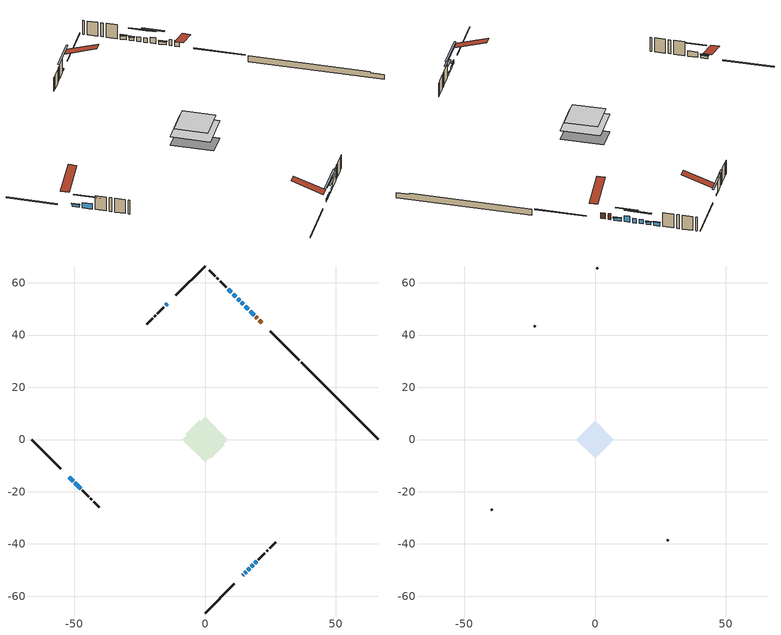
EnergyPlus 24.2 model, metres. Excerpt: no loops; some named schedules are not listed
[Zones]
conditioned space
 floor outside (Floor1 construction): -0.86,0 0,0.86 0.86,0 0,-0.86 z0.61
 floor adiabatic (AdiabaticFloorConstruction): -8.72,0 0,8.72 8.72,0 0,-8.72 z3.05
 floor foundation (Slab1 construction): -7.4,2.16 -2.16,7.4 7.4,-2.16 2.16,-7.4 z-1.52
 wall outside (RimJoist1 construction): 0,-66.43 11.23,-55.19 / -66.43,0 -55.19,-11.23 / 0,66.43 -11.23,55.19 / 36.17,30.26 24.94,41.49 z0.61:0.91
 wall outside (AdiabaticWallConstruction 1): 21.76,44.67 20.7,45.72 / 20.05,46.38 19.51,46.92 z0.61:2.64
 wall outside (AdiabaticWallConstruction): 14.41,-52.01 14.63,-51.8 / 10.11,56.32 8.89,57.54 z0.61:1.83; 18.86,47.57 17.27,49.15 / -52.01,-14.41 -50.43,-16 / 19.05,-47.38 19.79,-46.64 z0.61:1.53; 15.28,-51.14 15.75,-50.68 / 16.41,-50.02 17.07,-49.35 z0.61:1.65; -14.41,52.01 -15.08,51.35 / 17.73,-48.7 18.39,-48.03 z0.61:0.97; 16.62,49.81 15.36,51.07 z0.61:2.64; 14.7,51.72 13.95,52.48 / 13.29,53.13 12.45,53.98 z0.61:2.13; 11.79,54.64 10.77,55.66 z0.61:1.6; -49.77,-16.65 -47.62,-18.81 z0.61:2.46
 wall outside (Wall1 construction): 20.44,-45.98 22.89,-43.53 / -46.96,-19.46 -44.51,-21.92 / -15.73,50.69 -18.19,48.24 / 8.23,58.2 5.78,60.65 z0.61:5.49
 wall outside (Wall2 construction): 23.55,-42.87 24.09,-42.34 / -43.85,-22.57 -43.31,-23.11 / -18.84,47.58 -19.38,47.04 / 5.12,61.31 4.58,61.85 z0.61:5.49
 wall outside (Wall3 construction): 24.75,-41.68 27,-39.42 / -42.66,-23.77 -40.4,-26.03 / -20.04,46.39 -22.29,44.13 / 3.92,62.5 1.67,64.76 z0.61:5.49
 wall foundation (FoundationWall1 construction): 36.83,29.6,-1.52 36.83,29.6,0.61 63.47,2.96,0.61 63.47,2.96,0.22 66.43,0,0.22 66.43,0,-1.52
 window (WindowConstruction 10): 14.41,-52.01 14.63,-51.8 z0.61:1.83
 window (WindowConstruction 7): 18.86,47.57 17.27,49.15 z0.61:1.52
 window (WindowConstruction 8): 15.28,-51.14 15.75,-50.68 z0.61:1.65
 window (WindowConstruction 9): -52.01,-14.41 -50.43,-16 z0.61:1.52
 window (WindowConstruction 11): -14.41,52.01 -15.08,51.35 z0.61:0.97
 window (WindowConstruction 12): 16.41,-50.02 17.07,-49.36 z0.61:1.65
 window (WindowConstruction 13): 17.73,-48.7 18.39,-48.04 z0.61:0.97
 window (WindowConstruction): 16.62,49.81 15.36,51.07 z0.61:2.64
 window (WindowConstruction 1): 14.7,51.72 13.95,52.48 z0.61:2.13
 window (WindowConstruction 2): 13.29,53.14 12.45,53.98 z0.61:2.13
 window (WindowConstruction 3): 11.79,54.64 10.77,55.66 z0.61:1.6
 window (WindowConstruction 4): 10.11,56.32 8.89,57.54 z0.61:1.83
 window (WindowConstruction 5): 19.05,-47.38 19.79,-46.64 z0.61:1.52
 window (WindowConstruction 6): -49.77,-16.65 -47.62,-18.81 z0.61:2.46
 door (Door): 21.76,44.67 20.7,45.72 z0.61:2.64
 door (Door 1): 20.05,46.38 19.51,46.91 z0.61:2.64
 ceiling adiabatic (AdiabaticFloorConstruction): 0,-8.72 8.72,0 0,8.72 -8.72,0 z3.05
attic - vented
 floor to conditioned space (Floor2 construction Reversed): -7.27,0 0,7.27 7.27,0 0,-7.27 z5.49
 wall outside (Wall4 construction): 27.66,-38.77 28.02,-38.41 / -39.74,-26.68 -39.39,-27.04 / -22.95,43.48 -23.31,43.12 / 1.01,65.41 0.66,65.77 z0.61:5.49
 roof outside (Roof1 construction): 13.76,-52.67,5.49 6.68,-45.59,8.82 4.81,-47.46,8.82 11.89,-54.53,5.49; -52.67,-13.76,5.49 -45.59,-6.68,8.82 -47.46,-4.81,8.82 -54.53,-11.89,5.49; -13.76,52.67,5.49 -6.68,45.59,8.82 -4.81,47.46,8.82 -11.89,54.53,5.49; 22.41,44.01,5.49 15.34,36.94,8.82 17.2,35.07,8.82 24.28,42.15,5.49
shading: 17.13,49.3 19,47.43 19.29,47.72 17.42,49.59 z1.73; 15.89,-50.53 15.14,-51.29 15.43,-51.58 16.18,-50.82 z1.85; -50.29,-16.14 -52.16,-14.27 -52.45,-14.56 -50.58,-16.43 z1.73; -18.67,47.76 -10.82,55.61 -11.11,55.9 -18.96,48.05 z6.05; 20.66,-45.76 12.81,-53.61 13.11,-53.9 20.95,-46.05 z6.73; 21.98,-44.44 14.14,-52.29 14.43,-52.58 22.27,-44.73 z6.05; 13.49,52.93 18.48,47.94 18.77,48.23 13.78,53.22 z5.28; 12.08,54.34 16.57,49.86 16.86,50.15 12.37,54.64 z4.77; 10.58,55.85 15.16,51.27 15.45,51.56 10.87,56.14 z4.77; 10.62,55.8 11.93,54.49 12.22,54.79 10.91,56.09 z1.8; 8.74,57.68 10.25,56.18 10.54,56.47 9.04,57.97 z2.03; 21.65,-44.78 17.18,-49.25 17.47,-49.54 21.94,-45.07 z4.16; -45.75,-20.67 -51.64,-14.79 -51.93,-15.08 -46.04,-20.97 z5.1
[Building]
Building 1: Terrain=Suburbs
[Site:Location]
Edmonton Intl AP_AB: Latitude {deg}=53.31; Longitude {deg}=-113.58; Time Zone {hr}=-7; Elevation {m}=723; Keep Site Location Information=Yes
[Site:GroundTemperature:Shallow]
-1.56185, -3.61833, -3.78302, -2.80711, 1.11059, 5.01004, 8.39065, 10.5322, 10.7141, 8.97234, 5.67794, 1.89811
[Site:WaterMainsTemperature]
Calculation Method=Schedule; Temperature Schedule=mains temperature schedule
[Material] Roughness=Rough; Thermal Absorptance=0.9
Name | Thickness {m} | Conductivity {W/m-K} | Density {kg/m3} | Specific Heat {J/kg-K} | Solar Absorptance | Visible Absorptance
asphalt or fiberglass shingles | 0.00635 | 0.162714 | 1121.4 | 1465.45 | 0.4 | 0.4
ceiling loosefill ins | 0.0846667 | 0.0480833 | 16.02 | 1046.75 | 0.7 | 0.7
ceiling stud and cavity | 0.1397 | 0.081039 | 65.682 | 1177.47 | 0.7 | 0.7
concrete 4.0 in. | 0.1016 | 1.803125 | 2242.8 | 837.4 | 0.7 | 0.7
concrete 8.0 in. | 0.2032 | 1.803125 | 2242.8 | 837.4 | 0.7 | 0.7
door material | 0.04445 | 0.053851 | 512.64 | 1214.23 | 0.7 | 0.7
door material 1 | 0.04445 | 0.188738 | 512.64 | 1214.23 | 0.7 | 0.7
exterior vertical ins | 0.00984962 | 0.029427 | 32.04 | 1214.23 | 0.7 | 0.7
floor covering | 0.0127 | 0.0433444 | 54.468 | 1339.84 | 0.6 | 0.6
floor rigid ins | 0.051816 | 0.029427 | 32.04 | 1214.23 | 0.7 | 0.7
floor rigid ins 1; wall rigid ins | 0.512978 | 0.029427 | 32.04 | 1214.23 | 0.7 | 0.7
floor stud and cavity | 0.1397 | 0.368674 | 92.3553 | 1139.71 | 0.7 | 0.7
floor stud and cavity 1 | 0.1397 | 1.75129 | 37.0049 | 1207.88 | 0.7 | 0.7
furniture material conditioned space 1 | 0.1524 | 0.115458 | 640.8 | 1214.23 | 0.6 | 0.6
gypsum board | 0.0127 | 0.160291 | 801 | 837.4 | 0.6 | 0.6
gypsum board 1 | 0.0127 | 0.160291 | 801 | 837.4 | 0.7 | 0.7
osb sheathing 0.5 in. | 0.0127 | 0.115458 | 512.64 | 1214.23 | 0.7 | 0.7
osb sheathing 0.75 in. | 0.01905 | 0.115458 | 512.64 | 1214.23 | 0.7 | 0.7
osb sheathing 2.0 in. | 0.0508 | 0.115458 | 512.64 | 1214.23 | 0.7 | 0.7
rim joist stud and cavity | 0.0508 | 0.0314757 | 125.044 | 1163.47 | 0.6 | 0.6
wall stud and cavity | 0.1397 | 0.100429 | 139.0536 | 1170.24 | 0.7 | 0.7
wall stud and cavity 1 | 0.1397 | 0.113829 | 139.0536 | 1170.24 | 0.7 | 0.7
wall stud and cavity 2 | 0.1397 | 0.101197 | 139.0536 | 1170.24 | 0.7 | 0.7
wall stud and cavity 3 | 0.0889 | 6.1454 | 50.32683 | 1063.81 | 0.6 | 0.6
wall stud and cavity 4 | 0.0889 | 0.380278 | 52.3479 | 1209.89 | 0.7 | 0.7
wall stud and cavity 5 | 0.0889 | 0.391764 | 83.0341 | 1211.67 | 0.7 | 0.7
wood siding | 0.0254 | 0.102417 | 544.68 | 1172.36 | 0.4 | 0.4
wood siding 1 | 0.00254 | 0.102417 | 544.68 | 1172.36 | 0.4 | 0.4
wood siding 2; wood siding 3; wood siding 4 | 0.0254 | 0.102417 | 544.68 | 1172.36 | 0.7 | 0.7
[WindowMaterial:SimpleGlazingSystem]
Name | U-Factor {W/m2-K} | Solar Heat Gain Coefficient
WindowMaterial | 4.23352 | 0.68
WindowMaterial 1 | 3.310274 | 0.62
WindowMaterial 10 | 5.90966 | 0.46
WindowMaterial 11 | 4.18582 | 0.54
WindowMaterial 2 | 3.79347 | 0.56
WindowMaterial 3 | 4.07794 | 0.55
WindowMaterial 4 | 3.83719 | 0.56
WindowMaterial 5 | 4.269856 | 0.54
WindowMaterial 6 | 3.29721 | 0.69
WindowMaterial 7 | 4.244305 | 0.54
WindowMaterial 8 | 4.37603 | 0.53
WindowMaterial 9 | 3.304596 | 0.58
[Construction]
AdiabaticFloorConstruction: floor stud and cavity 1, floor rigid ins 1, osb sheathing 0.75 in., floor covering
AdiabaticWallConstruction: wood siding 3, wall rigid ins, wall stud and cavity 4, gypsum board
AdiabaticWallConstruction 1: wood siding 4, wall rigid ins, wall stud and cavity 4, gypsum board
Door: door material
Door 1: door material 1
Floor1 construction: floor stud and cavity, floor rigid ins, osb sheathing 0.75 in., floor covering
Floor2 construction Reversed: gypsum board, ceiling stud and cavity, ceiling loosefill ins
FoundationWall1 construction: concrete 8.0 in., gypsum board 1
furniture construction conditioned space 1: furniture material conditioned space 1
PartitionWallConstruction: gypsum board, wall stud and cavity 5, gypsum board
RimJoist1 construction: wood siding 2, osb sheathing 2.0 in., rim joist stud and cavity
Roof1 construction: asphalt or fiberglass shingles
Slab1 construction: concrete 4.0 in.
Wall1 construction: wood siding, osb sheathing 0.5 in., wall stud and cavity, gypsum board
Wall2 construction: wood siding, osb sheathing 0.5 in., wall stud and cavity 1, gypsum board
Wall3 construction: wood siding, osb sheathing 0.5 in., wall stud and cavity 2, gypsum board
Wall4 construction: wood siding 1, wall stud and cavity 3
WindowConstruction: WindowMaterial
WindowConstruction 1: WindowMaterial 1
WindowConstruction 10: WindowMaterial 9
WindowConstruction 11; WindowConstruction 13: WindowMaterial 10
WindowConstruction 12: WindowMaterial 11
WindowConstruction 2: WindowMaterial 2
WindowConstruction 3: WindowMaterial 3
WindowConstruction 4: WindowMaterial 4
WindowConstruction 5: WindowMaterial 5
WindowConstruction 6: WindowMaterial 6
WindowConstruction 7; WindowConstruction 9: WindowMaterial 7
WindowConstruction 8: WindowMaterial 8
[Zone] Multiplier=1; Part of Total Floor Area=Yes
Name | Volume {m3}
attic - vented | 57.1932
conditioned space | 631.9
[Space]
Name | Zone | Volume {m3}
attic - vented 1 | attic - vented | 57.1932
conditioned space 1 | conditioned space | 631.9
[ZoneInfiltration:EffectiveLeakageArea]
infil attic - vented 1: Zone or Space=attic - vented 1; Schedule=Always On Discrete; Effective Air Leakage Area {cm2}=3673.04; Stack Coefficient=0.000571128; Wind Coefficient=1.61468e-05
[ZoneMixing]
whole house fan mix: Zone or Space=attic - vented; Schedule=Always On Continuous; Design Flow Rate Calculation Method=Flow/Zone; Design Flow Rate {m3/s}=0; Source Zone or Space=conditioned space
[SurfaceProperty:ExposedFoundationPerimeter]
Slab1: Exposed Perimeter Calculation Method=TotalExposedPerimeter; Total Exposed Perimeter {m}=41.86
[InternalMass] Zone or ZoneList=conditioned space; Space or SpaceList=conditioned space 1
Name | Construction | Surface Area {m2}
furniture mass conditioned space 1 | furniture construction conditioned space 1 | 101.524
partition wall mass | PartitionWallConstruction | 253.81
[Lights]
interior lighting: Zone or ZoneList or Space or SpaceList=conditioned space 1; Schedule=interior lighting schedule; Design Level Calculation Method=LightingLevel; Lighting Level {W}=343.2; Return Air Fraction=0; Fraction Radiant=0.6; Fraction Visible=0.2; Fraction Replaceable=1
[People]
occupants: Zone or ZoneList or Space or SpaceList=conditioned space 1; Number of People Schedule=occupants schedule; Number of People Calculation Method=People; Number of People=3; Fraction Radiant=0.314171; Sensible Heat Fraction=0.56303; Activity Level Schedule=occupants activity schedule; Carbon Dioxide Generation Rate {m3/s-W}=0; Enable ASHRAE 55 Comfort Warnings=No; Mean Radiant Temperature Calculation Type=EnclosureAveraged
[ElectricEquipment] Zone or ZoneList or Space or SpaceList=conditioned space 1; Design Level Calculation Method=EquipmentLevel
Name | Schedule | Design Level {W} | Fraction Latent | Fraction Radiant | Fraction Lost
clothes dryer | clothes dryer schedule | 140.772 | 0.015 | 0.081 | 0.85
clothes washer | clothes washer schedule | 32.1985 | 0.03 | 0.162 | 0.7
cooking range | cooking range schedule | 215.147 | 0.08 | 0.432 | 0.2
dishwasher | dishwasher schedule | 66.8632 | 0.3 | 0.18 | 0.4
fridge | fridge schedule | 72.9452 | 0 | 0.6 | 0
mech vent bath fan 0 | mech vent bath fan 0 schedule | 50.2 | 0 | 0 | 1
mech vent bath fan 1 | mech vent bath fan 1 schedule | 50.2 | 0 | 0 | 1
mech vent house fan | mech vent house fan schedule | 0 | 0 | 0 | 1
mech vent house fan cfis | mech vent house fan cfis schedule | 0 | 0 | 0 | 0
mech vent range fan 0 | mech vent range fan 0 schedule | 57 | 0 | 0 | 1
misc plug loads | misc plug loads schedule | 494.7 | 0.045 | 0.513 | 0.1
whole house fan | Always On Discrete | 0 | 0 | 0 | 1
[OtherEquipment] Zone or ZoneList or Space or SpaceList=conditioned space 1; Design Level Calculation Method=EquipmentLevel
Name | Fuel Type | Schedule | Design Level {W} | Fraction Latent | Fraction Radiant | Fraction Lost
clothes dryer 1 | Electricity | clothes dryer schedule | 0 | 0.015 | 0.081 | 0.85
cooking range 1 | Electricity | cooking range schedule | 0 | 0.08 | 0.432 | 0.2
general water use latent | None | general water use schedule | 62.594 | 1 | 0 | 0
general water use sensible | None | general water use schedule | -61.6891 | 0 | 0.6 | 0
mech vent house fan latent load | None | Always On Discrete | 0 | 1 | 0 | 0
mech vent house fan sensible load | None | Always On Discrete | 0 | 0 | 0 | 0
water heater energy adjustment1 | NaturalGas | Always On Discrete | 0.01 | 0 | 0 | 1
[ZoneInfiltration:DesignFlowRate] Zone or ZoneList or Space or SpaceList=conditioned space 1; Schedule=Always On Discrete; Design Flow Rate Calculation Method=Flow/Zone; Design Flow Rate {m3/s}=0
infil flow; natural vent flow; whole house fan flow
[Foundation:Kiva]
Foundation Kiva 1: Initial Indoor Air Temperature {C}=18; Wall Height Above Grade {m}=0.609996; Wall Depth Below Slab {m}=0.2032; Custom Block Material Name 1=exterior vertical ins; Custom Block Depth 1 {m}=2.13; Custom Block X Position 1 {m}=0.2159; Custom Block Z Position 1 {m}=0
[Foundation:Kiva:Settings]
Soil Conductivity {W/m-K}=0.849921; Soil Density {kg/m3}=1842.3; Soil Specific Heat {J/kg-K}=418.7; Ground Solar Absorptivity=0.9; Ground Thermal Absorptivity=0.9; Ground Surface Roughness {m}=0.03; Far-Field Width {m}=40; Deep-Ground Boundary Condition=ZeroFlux; Deep-Ground Depth {m}=40; Minimum Cell Dimension {m}=0.2; Maximum Cell Growth Coefficient=3; Simulation Timestep=Timestep
[Exterior:Lights]
exterior lighting: Schedule=exterior lighting schedule; Design Level {W}=75.6
[Schedule:Constant]
Name | Hourly Value
Always On Continuous; mech vent house fan schedule; mech vent house fan cfis schedule; Always On Discrete | 1
occupants activity schedule | 117.228
fridge schedule | 0
[Schedule:Week:Daily]
interior lighting schedule Week Rule - Jan1-Jan27: interior lighting schedule day, interior lighting schedule day, interior lighting schedule day, interior lighting schedule day, interior lighting schedule day, interior lighting schedule day, interior lighting schedule day, interior lighting schedule default day, interior lighting schedule default day, interior lighting schedule default day, interior lighting schedule default day, interior lighting schedule default day
interior lighting schedule Week Rule - Jan28-Feb3: interior lighting schedule day, interior lighting schedule day, interior lighting schedule day, interior lighting schedule day, interior lighting schedule day 1, interior lighting schedule day 1, interior lighting schedule day 1, interior lighting schedule default day, interior lighting schedule default day, interior lighting schedule default day, interior lighting schedule default day, interior lighting schedule default day
interior lighting schedule Week Rule - Feb4-Feb24: interior lighting schedule day 1, interior lighting schedule day 1, interior lighting schedule day 1, interior lighting schedule day 1, interior lighting schedule day 1, interior lighting schedule day 1, interior lighting schedule day 1, interior lighting schedule default day, interior lighting schedule default day, interior lighting schedule default day, interior lighting schedule default day, interior lighting schedule default day
interior lighting schedule Week Rule - Feb25-Mar3: interior lighting schedule day 1, interior lighting schedule day 1, interior lighting schedule day 1, interior lighting schedule day 1, interior lighting schedule day 2, interior lighting schedule day 2, interior lighting schedule day 2, interior lighting schedule default day, interior lighting schedule default day, interior lighting schedule default day, interior lighting schedule default day, interior lighting schedule default day
interior lighting schedule Week Rule - Mar4-Mar31: interior lighting schedule day 2, interior lighting schedule day 2, interior lighting schedule day 2, interior lighting schedule day 2, interior lighting schedule day 2, interior lighting schedule day 2, interior lighting schedule day 2, interior lighting schedule default day, interior lighting schedule default day, interior lighting schedule default day, interior lighting schedule default day, interior lighting schedule default day
interior lighting schedule Week Rule - Apr1-Apr28: interior lighting schedule day 3, interior lighting schedule day 3, interior lighting schedule day 3, interior lighting schedule day 3, interior lighting schedule day 3, interior lighting schedule day 3, interior lighting schedule day 3, interior lighting schedule default day, interior lighting schedule default day, interior lighting schedule default day, interior lighting schedule default day, interior lighting schedule default day
interior lighting schedule Week Rule - Apr29-May5: interior lighting schedule day 3, interior lighting schedule day 3, interior lighting schedule day 4, interior lighting schedule day 4, interior lighting schedule day 4, interior lighting schedule day 4, interior lighting schedule day 4, interior lighting schedule default day, interior lighting schedule default day, interior lighting schedule default day, interior lighting schedule default day, interior lighting schedule default day
interior lighting schedule Week Rule - May6-May26: interior lighting schedule day 4, interior lighting schedule day 4, interior lighting schedule day 4, interior lighting schedule day 4, interior lighting schedule day 4, interior lighting schedule day 4, interior lighting schedule day 4, interior lighting schedule default day, interior lighting schedule default day, interior lighting schedule default day, interior lighting schedule default day, interior lighting schedule default day
interior lighting schedule Week Rule - May27-Jun2: interior lighting schedule day 4, interior lighting schedule day 4, interior lighting schedule day 4, interior lighting schedule day 4, interior lighting schedule day 4, interior lighting schedule day 5, interior lighting schedule day 5, interior lighting schedule default day, interior lighting schedule default day, interior lighting schedule default day, interior lighting schedule default day, interior lighting schedule default day
interior lighting schedule Week Rule - Jun3-Jun30: interior lighting schedule day 5, interior lighting schedule day 5, interior lighting schedule day 5, interior lighting schedule day 5, interior lighting schedule day 5, interior lighting schedule day 5, interior lighting schedule day 5, interior lighting schedule default day, interior lighting schedule default day, interior lighting schedule default day, interior lighting schedule default day, interior lighting schedule default day
interior lighting schedule Week Rule - Jul1-Jul28: interior lighting schedule day 6, interior lighting schedule day 6, interior lighting schedule day 6, interior lighting schedule day 6, interior lighting schedule day 6, interior lighting schedule day 6, interior lighting schedule day 6, interior lighting schedule default day, interior lighting schedule default day, interior lighting schedule default day, interior lighting schedule default day, interior lighting schedule default day
interior lighting schedule Week Rule - Jul29-Aug4: interior lighting schedule day 6, interior lighting schedule day 6, interior lighting schedule day 6, interior lighting schedule day 7, interior lighting schedule day 7, interior lighting schedule day 7, interior lighting schedule day 7, interior lighting schedule default day, interior lighting schedule default day, interior lighting schedule default day, interior lighting schedule default day, interior lighting schedule default day
interior lighting schedule Week Rule - Aug5-Aug25: interior lighting schedule day 7, interior lighting schedule day 7, interior lighting schedule day 7, interior lighting schedule day 7, interior lighting schedule day 7, interior lighting schedule day 7, interior lighting schedule day 7, interior lighting schedule default day, interior lighting schedule default day, interior lighting schedule default day, interior lighting schedule default day, interior lighting schedule default day
interior lighting schedule Week Rule - Aug26-Sep1: interior lighting schedule day 7, interior lighting schedule day 7, interior lighting schedule day 7, interior lighting schedule day 7, interior lighting schedule day 7, interior lighting schedule day 7, interior lighting schedule day 8, interior lighting schedule default day, interior lighting schedule default day, interior lighting schedule default day, interior lighting schedule default day, interior lighting schedule default day
interior lighting schedule Week Rule - Sep2-Sep29: interior lighting schedule day 8, interior lighting schedule day 8, interior lighting schedule day 8, interior lighting schedule day 8, interior lighting schedule day 8, interior lighting schedule day 8, interior lighting schedule day 8, interior lighting schedule default day, interior lighting schedule default day, interior lighting schedule default day, interior lighting schedule default day, interior lighting schedule default day
interior lighting schedule Week Rule - Sep30-Oct6: interior lighting schedule day 8, interior lighting schedule day 9, interior lighting schedule day 9, interior lighting schedule day 9, interior lighting schedule day 9, interior lighting schedule day 9, interior lighting schedule day 9, interior lighting schedule default day, interior lighting schedule default day, interior lighting schedule default day, interior lighting schedule default day, interior lighting schedule default day
interior lighting schedule Week Rule - Oct7-Oct27: interior lighting schedule day 9, interior lighting schedule day 9, interior lighting schedule day 9, interior lighting schedule day 9, interior lighting schedule day 9, interior lighting schedule day 9, interior lighting schedule day 9, interior lighting schedule default day, interior lighting schedule default day, interior lighting schedule default day, interior lighting schedule default day, interior lighting schedule default day
interior lighting schedule Week Rule - Oct28-Nov3: interior lighting schedule day 9, interior lighting schedule day 9, interior lighting schedule day 9, interior lighting schedule day 9, interior lighting schedule day 10, interior lighting schedule day 10, interior lighting schedule day 10, interior lighting schedule default day, interior lighting schedule default day, interior lighting schedule default day, interior lighting schedule default day, interior lighting schedule default day
interior lighting schedule Week Rule - Nov4-Nov24: interior lighting schedule day 10, interior lighting schedule day 10, interior lighting schedule day 10, interior lighting schedule day 10, interior lighting schedule day 10, interior lighting schedule day 10, interior lighting schedule day 10, interior lighting schedule default day, interior lighting schedule default day, interior lighting schedule default day, interior lighting schedule default day, interior lighting schedule default day
interior lighting schedule Week Rule - Nov25-Dec1: interior lighting schedule day 10, interior lighting schedule day 10, interior lighting schedule day 10, interior lighting schedule day 10, interior lighting schedule day 10, interior lighting schedule day 10, interior lighting schedule day 11, interior lighting schedule default day, interior lighting schedule default day, interior lighting schedule default day, interior lighting schedule default day, interior lighting schedule default day
interior lighting schedule Week Rule - Dec2-Dec31: interior lighting schedule day 11, interior lighting schedule day 11, interior lighting schedule day 11, interior lighting schedule day 11, interior lighting schedule day 11, interior lighting schedule day 11, interior lighting schedule day 11, interior lighting schedule default day, interior lighting schedule default day, interior lighting schedule default day, interior lighting schedule default day, interior lighting schedule default day
occupants schedule Week Rule - Jan1-Dec31: occupants schedule day, occupants schedule day, occupants schedule day, occupants schedule day, occupants schedule day, occupants schedule day, occupants schedule day, occupants schedule default day, occupants schedule default day, occupants schedule default day, occupants schedule default day, occupants schedule default day
clothes dryer schedule Week Rule - Jan1-Dec31: clothes dryer schedule day, clothes dryer schedule day, clothes dryer schedule day, clothes dryer schedule day, clothes dryer schedule day, clothes dryer schedule day, clothes dryer schedule day, clothes dryer schedule default day, clothes dryer schedule default day, clothes dryer schedule default day, clothes dryer schedule default day, clothes dryer schedule default day
clothes washer schedule Week Rule - Jan1-Dec31: clothes washer schedule day, clothes washer schedule day, clothes washer schedule day, clothes washer schedule day, clothes washer schedule day, clothes washer schedule day, clothes washer schedule day, clothes washer schedule default day, clothes washer schedule default day, clothes washer schedule default day, clothes washer schedule default day, clothes washer schedule default day
cooking range schedule Week Rule - Jan1-Dec31: cooking range schedule day, cooking range schedule day, cooking range schedule day, cooking range schedule day, cooking range schedule day, cooking range schedule day, cooking range schedule day, cooking range schedule default day, cooking range schedule default day, cooking range schedule default day, cooking range schedule default day, cooking range schedule default day
dishwasher schedule Week Rule - Jan1-Dec31: dishwasher schedule day, dishwasher schedule day, dishwasher schedule day, dishwasher schedule day, dishwasher schedule day, dishwasher schedule day, dishwasher schedule day, dishwasher schedule default day, dishwasher schedule default day, dishwasher schedule default day, dishwasher schedule default day, dishwasher schedule default day
mech vent bath fan 0 schedule Week Rule - Jan1-Dec31: mech vent bath fan 0 schedule day, mech vent bath fan 0 schedule day, mech vent bath fan 0 schedule day, mech vent bath fan 0 schedule day, mech vent bath fan 0 schedule day, mech vent bath fan 0 schedule day, mech vent bath fan 0 schedule day, mech vent bath fan 0 schedule default day, mech vent bath fan 0 schedule default day, mech vent bath fan 0 schedule default day, mech vent bath fan 0 schedule default day, mech vent bath fan 0 schedule default day
mech vent bath fan 1 schedule Week Rule - Jan1-Dec31: mech vent bath fan 1 schedule day, mech vent bath fan 1 schedule day, mech vent bath fan 1 schedule day, mech vent bath fan 1 schedule day, mech vent bath fan 1 schedule day, mech vent bath fan 1 schedule day, mech vent bath fan 1 schedule day, mech vent bath fan 1 schedule default day, mech vent bath fan 1 schedule default day, mech vent bath fan 1 schedule default day, mech vent bath fan 1 schedule default day, mech vent bath fan 1 schedule default day
mech vent range fan 0 schedule Week Rule - Jan1-Dec31: mech vent range fan 0 schedule day, mech vent range fan 0 schedule day, mech vent range fan 0 schedule day, mech vent range fan 0 schedule day, mech vent range fan 0 schedule day, mech vent range fan 0 schedule day, mech vent range fan 0 schedule day, mech vent range fan 0 schedule default day, mech vent range fan 0 schedule default day, mech vent range fan 0 schedule default day, mech vent range fan 0 schedule default day, mech vent range fan 0 schedule default day
misc plug loads schedule Week Rule - Jan1-Dec31: misc plug loads schedule day, misc plug loads schedule day, misc plug loads schedule day, misc plug loads schedule day, misc plug loads schedule day, misc plug loads schedule day, misc plug loads schedule day, misc plug loads schedule default day, misc plug loads schedule default day, misc plug loads schedule default day, misc plug loads schedule default day, misc plug loads schedule default day
general water use schedule Week Rule - Jan1-Dec31: general water use schedule day, general water use schedule day, general water use schedule day, general water use schedule day, general water use schedule day, general water use schedule day, general water use schedule day, general water use schedule default day, general water use schedule default day, general water use schedule default day, general water use schedule default day, general water use schedule default day
exterior lighting schedule Week Rule - Jan1-Jan27: exterior lighting schedule day, exterior lighting schedule day, exterior lighting schedule day, exterior lighting schedule day, exterior lighting schedule day, exterior lighting schedule day, exterior lighting schedule day, exterior lighting schedule default day, exterior lighting schedule default day, exterior lighting schedule default day, exterior lighting schedule default day, exterior lighting schedule default day
exterior lighting schedule Week Rule - Jan28-Feb3: exterior lighting schedule day, exterior lighting schedule day, exterior lighting schedule day, exterior lighting schedule day, exterior lighting schedule day 1, exterior lighting schedule day 1, exterior lighting schedule day 1, exterior lighting schedule default day, exterior lighting schedule default day, exterior lighting schedule default day, exterior lighting schedule default day, exterior lighting schedule default day
exterior lighting schedule Week Rule - Feb4-Feb24: exterior lighting schedule day 1, exterior lighting schedule day 1, exterior lighting schedule day 1, exterior lighting schedule day 1, exterior lighting schedule day 1, exterior lighting schedule day 1, exterior lighting schedule day 1, exterior lighting schedule default day, exterior lighting schedule default day, exterior lighting schedule default day, exterior lighting schedule default day, exterior lighting schedule default day
exterior lighting schedule Week Rule - Feb25-Mar3: exterior lighting schedule day 1, exterior lighting schedule day 1, exterior lighting schedule day 1, exterior lighting schedule day 1, exterior lighting schedule day 2, exterior lighting schedule day 2, exterior lighting schedule day 2, exterior lighting schedule default day, exterior lighting schedule default day, exterior lighting schedule default day, exterior lighting schedule default day, exterior lighting schedule default day
exterior lighting schedule Week Rule - Mar4-Mar31: exterior lighting schedule day 2, exterior lighting schedule day 2, exterior lighting schedule day 2, exterior lighting schedule day 2, exterior lighting schedule day 2, exterior lighting schedule day 2, exterior lighting schedule day 2, exterior lighting schedule default day, exterior lighting schedule default day, exterior lighting schedule default day, exterior lighting schedule default day, exterior lighting schedule default day
exterior lighting schedule Week Rule - Apr1-Apr28: exterior lighting schedule day 3, exterior lighting schedule day 3, exterior lighting schedule day 3, exterior lighting schedule day 3, exterior lighting schedule day 3, exterior lighting schedule day 3, exterior lighting schedule day 3, exterior lighting schedule default day, exterior lighting schedule default day, exterior lighting schedule default day, exterior lighting schedule default day, exterior lighting schedule default day
exterior lighting schedule Week Rule - Apr29-May5: exterior lighting schedule day 3, exterior lighting schedule day 3, exterior lighting schedule day 4, exterior lighting schedule day 4, exterior lighting schedule day 4, exterior lighting schedule day 4, exterior lighting schedule day 4, exterior lighting schedule default day, exterior lighting schedule default day, exterior lighting schedule default day, exterior lighting schedule default day, exterior lighting schedule default day
exterior lighting schedule Week Rule - May6-May26: exterior lighting schedule day 4, exterior lighting schedule day 4, exterior lighting schedule day 4, exterior lighting schedule day 4, exterior lighting schedule day 4, exterior lighting schedule day 4, exterior lighting schedule day 4, exterior lighting schedule default day, exterior lighting schedule default day, exterior lighting schedule default day, exterior lighting schedule default day, exterior lighting schedule default day
exterior lighting schedule Week Rule - May27-Jun2: exterior lighting schedule day 4, exterior lighting schedule day 4, exterior lighting schedule day 4, exterior lighting schedule day 4, exterior lighting schedule day 4, exterior lighting schedule day 5, exterior lighting schedule day 5, exterior lighting schedule default day, exterior lighting schedule default day, exterior lighting schedule default day, exterior lighting schedule default day, exterior lighting schedule default day
exterior lighting schedule Week Rule - Jun3-Jun30: exterior lighting schedule day 5, exterior lighting schedule day 5, exterior lighting schedule day 5, exterior lighting schedule day 5, exterior lighting schedule day 5, exterior lighting schedule day 5, exterior lighting schedule day 5, exterior lighting schedule default day, exterior lighting schedule default day, exterior lighting schedule default day, exterior lighting schedule default day, exterior lighting schedule default day
exterior lighting schedule Week Rule - Jul1-Jul28: exterior lighting schedule day 6, exterior lighting schedule day 6, exterior lighting schedule day 6, exterior lighting schedule day 6, exterior lighting schedule day 6, exterior lighting schedule day 6, exterior lighting schedule day 6, exterior lighting schedule default day, exterior lighting schedule default day, exterior lighting schedule default day, exterior lighting schedule default day, exterior lighting schedule default day
exterior lighting schedule Week Rule - Jul29-Aug4: exterior lighting schedule day 6, exterior lighting schedule day 6, exterior lighting schedule day 6, exterior lighting schedule day 7, exterior lighting schedule day 7, exterior lighting schedule day 7, exterior lighting schedule day 7, exterior lighting schedule default day, exterior lighting schedule default day, exterior lighting schedule default day, exterior lighting schedule default day, exterior lighting schedule default day
exterior lighting schedule Week Rule - Aug5-Aug25: exterior lighting schedule day 7, exterior lighting schedule day 7, exterior lighting schedule day 7, exterior lighting schedule day 7, exterior lighting schedule day 7, exterior lighting schedule day 7, exterior lighting schedule day 7, exterior lighting schedule default day, exterior lighting schedule default day, exterior lighting schedule default day, exterior lighting schedule default day, exterior lighting schedule default day
[Schedule:Year]
interior lighting schedule: interior lighting schedule Week Rule - Jan1-Jan27, 1, 1, 1, 27, interior lighting schedule Week Rule - Jan28-Feb3, 1, 28, 2, 3, interior lighting schedule Week Rule - Feb4-Feb24, 2, 4, 2, 24, interior lighting schedule Week Rule - Feb25-Mar3, 2, 25, 3, 3, interior lighting schedule Week Rule - Mar4-Mar31, 3, 4, 3, 31, interior lighting schedule Week Rule - Apr1-Apr28, 4, 1, 4, 28, interior lighting schedule Week Rule - Apr29-May5, 4, 29, 5, 5, interior lighting schedule Week Rule - May6-May26, 5, 6, 5, 26, interior lighting schedule Week Rule - May27-Jun2, 5, 27, 6, 2, interior lighting schedule Week Rule - Jun3-Jun30, 6, 3, 6, 30, interior lighting schedule Week Rule - Jul1-Jul28, 7, 1, 7, 28, interior lighting schedule Week Rule - Jul29-Aug4, 7, 29, 8, 4, interior lighting schedule Week Rule - Aug5-Aug25, 8, 5, 8, 25, interior lighting schedule Week Rule - Aug26-Sep1, 8, 26, 9, 1, interior lighting schedule Week Rule - Sep2-Sep29, 9, 2, 9, 29, interior lighting schedule Week Rule - Sep30-Oct6, 9, 30, 10, 6, interior lighting schedule Week Rule - Oct7-Oct27, 10, 7, 10, 27, interior lighting schedule Week Rule - Oct28-Nov3, 10, 28, 11, 3, interior lighting schedule Week Rule - Nov4-Nov24, 11, 4, 11, 24, interior lighting schedule Week Rule - Nov25-Dec1, 11, 25, 12, 1, interior lighting schedule Week Rule - Dec2-Dec31, 12, 2, 12, 31
occupants schedule: occupants schedule Week Rule - Jan1-Dec31, 1, 1, 12, 31
clothes dryer schedule: clothes dryer schedule Week Rule - Jan1-Dec31, 1, 1, 12, 31
clothes washer schedule: clothes washer schedule Week Rule - Jan1-Dec31, 1, 1, 12, 31
cooking range schedule: cooking range schedule Week Rule - Jan1-Dec31, 1, 1, 12, 31
dishwasher schedule: dishwasher schedule Week Rule - Jan1-Dec31, 1, 1, 12, 31
mech vent bath fan 0 schedule: mech vent bath fan 0 schedule Week Rule - Jan1-Dec31, 1, 1, 12, 31
mech vent bath fan 1 schedule: mech vent bath fan 1 schedule Week Rule - Jan1-Dec31, 1, 1, 12, 31
mech vent range fan 0 schedule: mech vent range fan 0 schedule Week Rule - Jan1-Dec31, 1, 1, 12, 31
misc plug loads schedule: misc plug loads schedule Week Rule - Jan1-Dec31, 1, 1, 12, 31
general water use schedule: general water use schedule Week Rule - Jan1-Dec31, 1, 1, 12, 31
exterior lighting schedule: exterior lighting schedule Week Rule - Jan1-Jan27, 1, 1, 1, 27, exterior lighting schedule Week Rule - Jan28-Feb3, 1, 28, 2, 3, exterior lighting schedule Week Rule - Feb4-Feb24, 2, 4, 2, 24, exterior lighting schedule Week Rule - Feb25-Mar3, 2, 25, 3, 3, exterior lighting schedule Week Rule - Mar4-Mar31, 3, 4, 3, 31, exterior lighting schedule Week Rule - Apr1-Apr28, 4, 1, 4, 28, exterior lighting schedule Week Rule - Apr29-May5, 4, 29, 5, 5, exterior lighting schedule Week Rule - May6-May26, 5, 6, 5, 26, exterior lighting schedule Week Rule - May27-Jun2, 5, 27, 6, 2, exterior lighting schedule Week Rule - Jun3-Jun30, 6, 3, 6, 30, exterior lighting schedule Week Rule - Jul1-Jul28, 7, 1, 7, 28, exterior lighting schedule Week Rule - Jul29-Aug4, 7, 29, 8, 4, exterior lighting schedule Week Rule - Aug5-Aug25, 8, 5, 8, 25, exterior lighting schedule Week Rule - Aug26-Sep1, 8, 26, 9, 1, exterior lighting schedule Week Rule - Sep2-Sep29, 9, 2, 9, 29, exterior lighting schedule Week Rule - Sep30-Oct6, 9, 30, 10, 6, exterior lighting schedule Week Rule - Oct7-Oct27, 10, 7, 10, 27, exterior lighting schedule Week Rule - Oct28-Nov3, 10, 28, 11, 3, exterior lighting schedule Week Rule - Nov4-Nov24, 11, 4, 11, 24, exterior lighting schedule Week Rule - Nov25-Dec1, 11, 25, 12, 1, exterior lighting schedule Week Rule - Dec2-Dec31, 12, 2, 12, 31
[Schedule:Compact]
mains temperature schedule: Through: 01/01, For: AllDays, Until: 24:00, 3.97167, Through: 01/02, For: AllDays, Until: 24:00, 3.90778, Through: 01/03, For: AllDays, Until: 24:00, 3.84556, Through: 01/04, For: AllDays, Until: 24:00, 3.78389, Through: 01/05, For: AllDays, Until: 24:00, 3.72278, Through: 01/06, For: AllDays, Until: 24:00, 3.66278, Through: 01/07, For: AllDays, Until: 24:00, 3.60389, Through: 01/08, For: AllDays, Until: 24:00, 3.54556, Through: 01/09, For: AllDays, Until: 24:00, 3.48833, Through: 01/10, For: AllDays, Until: 24:00, 3.43167, Through: 01/11, For: AllDays, Until: 24:00, 3.37611, Through: 01/12, For: AllDays, Until: 24:00, 3.32167, Through: 01/13, For: AllDays, Until: 24:00, 3.26833, Through: 01/14, For: AllDays, Until: 24:00, 3.21556, Through: 01/15, For: AllDays, Until: 24:00, 3.16444, Through: 01/16, For: AllDays, Until: 24:00, 3.11389, Through: 01/17, For: AllDays, Until: 24:00, 3.06444, Through: 01/18, For: AllDays, Until: 24:00, 3.01611, Through: 01/19, For: AllDays, Until: 24:00, 2.96889, Through: 01/20, For: AllDays, Until: 24:00, 2.92278, Through: 01/21, For: AllDays, Until: 24:00, 2.87722, Through: 01/22, For: AllDays, Until: 24:00, 2.83333, Through: 01/23, For: AllDays, Until: 24:00, 2.79056, Through: 01/24, For: AllDays, Until: 24:00, 2.74889, Through: 01/25, For: AllDays, Until: 24:00, 2.70833, Through: 01/26, For: AllDays, Until: 24:00, 2.66889, Through: 01/27, For: AllDays, Until: 24:00, 2.63056, Through: 01/28, For: AllDays, Until: 24:00, 2.59333, Through: 01/29, For: AllDays, Until: 24:00, 2.55778, Through: 01/30, For: AllDays, Until: 24:00, 2.52278, Through: 01/31, For: AllDays, Until: 24:00, 2.48944, Through: 02/01, For: AllDays, Until: 24:00, 2.45722, Through: 02/02, For: AllDays, Until: 24:00, 2.42611, Through: 02/03, For: AllDays, Until: 24:00, 2.39667, Through: 02/04, For: AllDays, Until: 24:00, 2.36833, Through: 02/05, For: AllDays, Until: 24:00, 2.34111, Through: 02/06, For: AllDays, Until: 24:00, 2.315, Through: 02/07, For: AllDays, Until: 24:00, 2.29056, Through: 02/08, For: AllDays, Until: 24:00, 2.26722, Through: 02/09, For: AllDays, Until: 24:00, 2.245, Through: 02/10, For: AllDays, Until: 24:00, 2.22444, Through: 02/11, For: AllDays, Until: 24:00, 2.20444, Through: 02/12, For: AllDays, Until: 24:00, 2.18667, Through: 02/13, For: AllDays, Until: 24:00, 2.17, Through: 02/14, For: AllDays, Until: 24:00, 2.15444, Through: 02/15, For: AllDays, Until: 24:00, 2.14, Through: 02/16, For: AllDays, Until: 24:00, 2.12722, Through: 02/17, For: AllDays, Until: 24:00, 2.11556, Through: 02/18, For: AllDays, Until: 24:00, 2.10556, Through: 02/19, For: AllDays, Until: 24:00, 2.09667, Through: 02/20, For: AllDays, Until: 24:00, 2.08889, Through: 02/21, For: AllDays, Until: 24:00, 2.08278, Through: 02/22, For: AllDays, Until: 24:00, 2.07833, Through: 02/23, For: AllDays, Until: 24:00, 2.07444, Through: 02/24, For: AllDays, Until: 24:00, 2.07278, Through: 02/25, For: AllDays, Until: 24:00, 2.07167, Through: 02/26, For: AllDays, Until: 24:00, 2.07222, Through: 02/27, For: AllDays, Until: 24:00, 2.07444, Through: 02/28, For: AllDays, Until: 24:00, 2.07778, Through: 03/01, For: AllDays, Until: 24:00, 2.08222, Through: 03/02, For: AllDays, Until: 24:00, 2.08833, Through: 03/03, For: AllDays, Until: 24:00, 2.09556, Through: 03/04, For: AllDays, Until: 24:00, 2.10444, Through: 03/05, For: AllDays, Until: 24:00, 2.11444, Through: 03/06, For: AllDays, Until: 24:00, 2.12556, Through: 03/07, For: AllDays, Until: 24:00, 2.13833, Through: 03/08, For: AllDays, Until: 24:00, 2.15278, Through: 03/09, For: AllDays, Until: 24:00, 2.16778, Through: 03/10, For: AllDays, Until: 24:00, 2.18444, Through: 03/11, For: AllDays, Until: 24:00, 2.20278, Through: 03/12, For: AllDays, Until: 24:00, 2.22167, Through: 03/13, For: AllDays, Until: 24:00, 2.24278, Through: 03/14, For: AllDays, Until: 24:00, 2.26444, Through: 03/15, For: AllDays, Until: 24:00, 2.28778, Through: 03/16, For: AllDays, Until: 24:00, 2.31222, Through: 03/17, For: AllDays, Until: 24:00, 2.33778, Through: 03/18, For: AllDays, Until: 24:00, 2.365, Through: 03/19, For: AllDays, Until: 24:00, 2.39333, Through: 03/20, For: AllDays, Until: 24:00, 2.42278, Through: 03/21, For: AllDays, Until: 24:00, 2.45389, Through: 03/22, For: AllDays, Until: 24:00, 2.48611, Through: 03/23, For: AllDays, Until: 24:00, 2.51889, Through: 03/24, For: AllDays, Until: 24:00, 2.55389, Through: 03/25, For: AllDays, Until: 24:00, 2.58944, Through: 03/26, For: AllDays, Until: 24:00, 2.62611, Through: 03/27, For: AllDays, Until: 24:00, 2.66444, Through: 03/28, For: AllDays, Until: 24:00, 2.70389, Through: 03/29, For: AllDays, Until: 24:00, 2.74389, Through: 03/30, For: AllDays, Until: 24:00, 2.78556, Through: 03/31, For: AllDays, Until: 24:00, 2.82833, Through: 04/01, For: AllDays, Until: 24:00, 2.87222, Through: 04/02, For: AllDays, Until: 24:00, 2.91722, Through: 04/03, For: AllDays, Until: 24:00, 2.96333, Through: 04/04, For: AllDays, Until: 24:00, 3.01056, Through: 04/05, For: AllDays, Until: 24:00, 3.05889, Through: 04/06, For: AllDays, Until: 24:00, 3.10833, Through: 04/07, For: AllDays, Until: 24:00, 3.15833, Through: 04/08, For: AllDays, Until: 24:00, 3.21, Through: 04/09, For: AllDays, Until: 24:00, 3.26222, Through: 04/10, For: AllDays, Until: 24:00, 3.31556, Through: 04/11, For: AllDays, Until: 24:00, 3.37, Through: 04/12, For: AllDays, Until: 24:00, 3.42556, Through: 04/13, For: AllDays, Until: 24:00, 3.48167, Through: 04/14, For: AllDays, Until: 24:00, 3.53889, Through: 04/15, For: AllDays, Until: 24:00, 3.59722, Through: 04/16, For: AllDays, Until: 24:00, 3.65611, Through: 04/17, For: AllDays, Until: 24:00, 3.71611, Through: 04/18, For: AllDays, Until: 24:00, 3.77667, Through: 04/19, For: AllDays, Until: 24:00, 3.83833, Through: 04/20, For: AllDays, Until: 24:00, 3.90111, Through: 04/21, For: AllDays, Until: 24:00, 3.96444, Through: 04/22, For: AllDays, Until: 24:00, 4.02833, Through: 04/23, For: AllDays, Until: 24:00, 4.09333, Through: 04/24, For: AllDays, Until: 24:00, 4.15889, Through: 04/25, For: AllDays, Until: 24:00, 4.225, Through: 04/26, For: AllDays, Until: 24:00, 4.29222, Through: 04/27, For: AllDays, Until: 24:00, 4.36, Through: 04/28, For: AllDays, Until: 24:00, 4.42833, Through: 04/29, For: AllDays, Until: 24:00, 4.49722, Through: 04/30, For: AllDays, Until: 24:00, 4.56667, Through: 05/01, For: AllDays, Until: 24:00, 4.63722, Through: 05/02, For: AllDays, Until: 24:00, 4.70833, Through: 05/03, For: AllDays, Until: 24:00, 4.77944, Through: 05/04, For: AllDays, Until: 24:00, 4.85167, Through: 05/05, For: AllDays, Until: 24:00, 4.92389, Through: 05/06, For: AllDays, Until: 24:00, 4.99722, Through: 05/07, For: AllDays, Until: 24:00, 5.07056, Through: 05/08, For: AllDays, Until: 24:00, 5.145, Through: 05/09, For: AllDays, Until: 24:00, 5.21944, Through: 05/10, For: AllDays, Until: 24:00, 5.29389, Through: 05/11, For: AllDays, Until: 24:00, 5.36944, Through: 05/12, For: AllDays, Until: 24:00, 5.445, Through: 05/13, For: AllDays, Until: 24:00, 5.52111, Through: 05/14, For: AllDays, Until: 24:00, 5.59722, Through: 05/15, For: AllDays, Until: 24:00, 5.67389, Through: 05/16, For: AllDays, Until: 24:00, 5.75056, Through: 05/17, For: AllDays, Until: 24:00, 5.82778, Through: 05/18, For: AllDays, Until: 24:00, 5.90556, Through: 05/19, For: AllDays, Until: 24:00, 5.98278, Through: 05/20, For: AllDays, Until: 24:00, 6.06056, Through: 05/21, For: AllDays, Until: 24:00, 6.13889, Through: 05/22, For: AllDays, Until: 24:00, 6.21667, Through: 05/23, For: AllDays, Until: 24:00, 6.295, Through: 05/24, For: AllDays, Until: 24:00, 6.37333, Through: 05/25, For: AllDays, Until: 24:00, 6.45222, Through: 05/26, For: AllDays, Until: 24:00, 6.53056, Through: 05/27, For: AllDays, Until: 24:00, 6.60889, Through: 05/28, For: AllDays, Until: 24:00, 6.68778, Through: 05/29, For: AllDays, Until: 24:00, 6.76611, Through: 05/30, For: AllDays, Until: 24:00, 6.84444, Through: 05/31, For: AllDays, Until: 24:00, 6.92278, Through: 06/01, For: AllDays, Until: 24:00, 7.00111, Through: 06/02, For: AllDays, Until: 24:00, 7.07944, Through: 06/03, For: AllDays, Until: 24:00, 7.15778, Through: 06/04, For: AllDays, Until: 24:00, 7.23556, Through: 06/05, For: AllDays, Until: 24:00, 7.31333, Through: 06/06, For: AllDays, Until: 24:00, 7.39056, Through: 06/07, For: AllDays, Until: 24:00, 7.46833, Through: 06/08, For: AllDays, Until: 24:00, 7.545, Through: 06/09, For: AllDays, Until: 24:00, 7.62222, Through: 06/10, For: AllDays, Until: 24:00, 7.69833, Through: 06/11, For: AllDays, Until: 24:00, 7.775, Through: 06/12, For: AllDays, Until: 24:00, 7.85056, Through: 06/13, For: AllDays, Until: 24:00, 7.92611, Through: 06/14, For: AllDays, Until: 24:00, 8.00111, Through: 06/15, For: AllDays, Until: 24:00, 8.07611, Through: 06/16, For: AllDays, Until: 24:00, 8.15056, Through: 06/17, For: AllDays, Until: 24:00, 8.22389, Through: 06/18, For: AllDays, Until: 24:00, 8.29778, Through: 06/19, For: AllDays, Until: 24:00, 8.37056, Through: 06/20, For: AllDays, Until: 24:00, 8.44278, Through: 06/21, For: AllDays, Until: 24:00, 8.51444, Through: 06/22, For: AllDays, Until: 24:00, 8.58611, Through: 06/23, For: AllDays, Until: 24:00, 8.65667, Through: 06/24, For: AllDays, Until: 24:00, 8.72667, Through: 06/25, For: AllDays, Until: 24:00, 8.79611, Through: 06/26, For: AllDays, Until: 24:00, 8.865, Through: 06/27, For: AllDays, Until: 24:00, 8.93333, Through: 06/28, For: AllDays, Until: 24:00, 9.00056, Through: 06/29, For: AllDays, Until: 24:00, 9.06778, Through: 06/30, For: AllDays, Until: 24:00, 9.13333, Through: 07/01, For: AllDays, Until: 24:00, 9.19889, Through: 07/02, For: AllDays, Until: 24:00, 9.26333, Through: 07/03, For: AllDays, Until: 24:00, 9.32722, Through: 07/04, For: AllDays, Until: 24:00, 9.39056, Through: 07/05, For: AllDays, Until: 24:00, 9.45278, Through: 07/06, For: AllDays, Until: 24:00, 9.51389, Through: 07/07, For: AllDays, Until: 24:00, 9.57444, Through: 07/08, For: AllDays, Until: 24:00, 9.63389, Through: 07/09, For: AllDays, Until: 24:00, 9.69278, Through: 07/10, For: AllDays, Until: 24:00, 9.75056, Through: 07/11, For: AllDays, Until: 24:00, 9.80778, Through: 07/12, For: AllDays, Until: 24:00, 9.86333, Through: 07/13, For: AllDays, Until: 24:00, 9.91833, Through: 07/14, For: AllDays, Until: 24:00, 9.97278, Through: 07/15, For: AllDays, Until: 24:00, 10.0256, Through: 07/16, For: AllDays, Until: 24:00, 10.0778, Through: 07/17, For: AllDays, Until: 24:00, 10.1289, Through: 07/18, For: AllDays, Until: 24:00, 10.1789, Through: 07/19, For: AllDays, Until: 24:00, 10.2278, Through: 07/20, For: AllDays, Until: 24:00, 10.2756, Through: 07/21, For: AllDays, Until: 24:00, 10.3222, Through: 07/22, For: AllDays, Until: 24:00, 10.3683, Through: 07/23, For: AllDays, Until: 24:00, 10.4128, Through: 07/24, For: AllDays, Until: 24:00, 10.4561, Through: 07/25, For: AllDays, Until: 24:00, 10.4989, Through: 07/26, For: AllDays, Until: 24:00, 10.54, Through: 07/27, For: AllDays, Until: 24:00, 10.58, Through: 07/28, For: AllDays, Until: 24:00, 10.6189, Through: 07/29, For: AllDays, Until: 24:00, 10.6567, Through: 07/30, For: AllDays, Until: 24:00, 10.6928, Through: 07/31, For: AllDays, Until: 24:00, 10.7283, Through: 08/01, For: AllDays, Until: 24:00, 10.7622, Through: 08/02, For: AllDays, Until: 24:00, 10.7956, Through: 08/03, For: AllDays, Until: 24:00, 10.8272, Through: 08/04, For: AllDays, Until: 24:00, 10.8572, Through: 08/05, For: AllDays, Until: 24:00, 10.8867, Through: 08/06, For: AllDays, Until: 24:00, 10.9144, Through: 08/07, For: AllDays, Until: 24:00, 10.9411, Through: 08/08, For: AllDays, Until: 24:00, 10.9667, Through: 08/09, For: AllDays, Until: 24:00, 10.9906, Through: 08/10, For: AllDays, Until: 24:00, 11.0133, Through: 08/11, For: AllDays, Until: 24:00, 11.035, Through: 08/12, For: AllDays, Until: 24:00, 11.055, Through: 08/13, For: AllDays, Until: 24:00, 11.0739, Through: 08/14, For: AllDays, Until: 24:00, 11.0917, Through: 08/15, For: AllDays, Until: 24:00, 11.1078, Through: 08/16, For: AllDays, Until: 24:00, 11.1228, Through: 08/17, For: AllDays, Until: 24:00, 11.1361, Through: 08/18, For: AllDays, Until: 24:00, 11.1483, Through: 08/19, For: AllDays, Until: 24:00, 11.1594, Through: 08/20, For: AllDays, Until: 24:00, 11.1689, Through: 08/21, For: AllDays, Until: 24:00, 11.1772, Through: 08/22, For: AllDays, Until: 24:00, 11.1844, Through: 08/23, For: AllDays, Until: 24:00, 11.19, Through: 08/24, For: AllDays, Until: 24:00, 11.1939, Through: 08/25, For: AllDays, Until: 24:00, 11.1967, Through: 08/26, For: AllDays, Until: 24:00, 11.1983, Through: 08/27, For: AllDays, Until: 24:00, 11.1983, Through: 08/28, For: AllDays, Until: 24:00, 11.1972, Through: 08/29, For: AllDays, Until: 24:00, 11.195, Through: 08/30, For: AllDays, Until: 24:00, 11.1911, Through: 08/31, For: AllDays, Until: 24:00, 11.1856, Through: 09/01, For: AllDays, Until: 24:00, 11.1789, Through: 09/02, For: AllDays, Until: 24:00, 11.1711, Through: 09/03, For: AllDays, Until: 24:00, 11.1617, Through: 09/04, For: AllDays, Until: 24:00, 11.1511, Through: 09/05, For: AllDays, Until: 24:00, 11.1394, Through: 09/06, For: AllDays, Until: 24:00, 11.1261, Through: 09/07, For: AllDays, Until: 24:00, 11.1111, Through: 09/08, For: AllDays, Until: 24:00, 11.0956, Through: 09/09, For: AllDays, Until: 24:00, 11.0778, Through: 09/10, For: AllDays, Until: 24:00, 11.0594, Through: 09/11, For: AllDays, Until: 24:00, 11.0394, Through: 09/12, For: AllDays, Until: 24:00, 11.0183, Through: 09/13, For: AllDays, Until: 24:00, 10.9961, Through: 09/14, For: AllDays, Until: 24:00, 10.9722, Through: 09/15, For: AllDays, Until: 24:00, 10.9472, Through: 09/16, For: AllDays, Until: 24:00, 10.9206, Through: 09/17, For: AllDays, Until: 24:00, 10.8928, Through: 09/18, For: AllDays, Until: 24:00, 10.8639, Through: 09/19, For: AllDays, Until: 24:00, 10.8339, Through: 09/20, For: AllDays, Until: 24:00, 10.8028, Through: 09/21, For: AllDays, Until: 24:00, 10.77, Through: 09/22, For: AllDays, Until: 24:00, 10.7361, Through: 09/23, For: AllDays, Until: 24:00, 10.7011, Through: 09/24, For: AllDays, Until: 24:00, 10.665, Through: 09/25, For: AllDays, Until: 24:00, 10.6272, Through: 09/26, For: AllDays, Until: 24:00, 10.5889, Through: 09/27, For: AllDays, Until: 24:00, 10.5489, Through: 09/28, For: AllDays, Until: 24:00, 10.5078, Through: 09/29, For: AllDays, Until: 24:00, 10.4661, Through: 09/30, For: AllDays, Until: 24:00, 10.4228, Through: 10/01, For: AllDays, Until: 24:00, 10.3783, Through: 10/02, For: AllDays, Until: 24:00, 10.3328, Through: 10/03, For: AllDays, Until: 24:00, 10.2861, Through: 10/04, For: AllDays, Until: 24:00, 10.2383, Through: 10/05, For: AllDays, Until: 24:00, 10.19, Through: 10/06, For: AllDays, Until: 24:00, 10.14, Through: 10/07, For: AllDays, Until: 24:00, 10.0894, Through: 10/08, For: AllDays, Until: 24:00, 10.0372, Through: 10/09, For: AllDays, Until: 24:00, 9.98444, Through: 10/10, For: AllDays, Until: 24:00, 9.93056, Through: 10/11, For: AllDays, Until: 24:00, 9.87611, Through: 10/12, For: AllDays, Until: 24:00, 9.82, Through: 10/13, For: AllDays, Until: 24:00, 9.76333, Through: 10/14, For: AllDays, Until: 24:00, 9.70611, Through: 10/15, For: AllDays, Until: 24:00, 9.64722, Through: 10/16, For: AllDays, Until: 24:00, 9.58778, Through: 10/17, For: AllDays, Until: 24:00, 9.52778, Through: 10/18, For: AllDays, Until: 24:00, 9.46667, Through: 10/19, For: AllDays, Until: 24:00, 9.40444, Through: 10/20, For: AllDays, Until: 24:00, 9.34167, Through: 10/21, For: AllDays, Until: 24:00, 9.27778, Through: 10/22, For: AllDays, Until: 24:00, 9.21333, Through: 10/23, For: AllDays, Until: 24:00, 9.14833, Through: 10/24, For: AllDays, Until: 24:00, 9.08222, Through: 10/25, For: AllDays, Until: 24:00, 9.01556, Through: 10/26, For: AllDays, Until: 24:00, 8.94833, Through: 10/27, For: AllDays, Until: 24:00, 8.88056, Through: 10/28, For: AllDays, Until: 24:00, 8.81167, Through: 10/29, For: AllDays, Until: 24:00, 8.74222, Through: 10/30, For: AllDays, Until: 24:00, 8.67222, Through: 10/31, For: AllDays, Until: 24:00, 8.60167, Through: 11/01, For: AllDays, Until: 24:00, 8.53056, Through: 11/02, For: AllDays, Until: 24:00, 8.45889, Through: 11/03, For: AllDays, Until: 24:00, 8.38667, Through: 11/04, For: AllDays, Until: 24:00, 8.31389, Through: 11/05, For: AllDays, Until: 24:00, 8.24056, Through: 11/06, For: AllDays, Until: 24:00, 8.16667, Through: 11/07, For: AllDays, Until: 24:00, 8.09278, Through: 11/08, For: AllDays, Until: 24:00, 8.01833, Through: 11/09, For: AllDays, Until: 24:00, 7.94278, Through: 11/10, For: AllDays, Until: 24:00, 7.86778, Through: 11/11, For: AllDays, Until: 24:00, 7.79167, Through: 11/12, For: AllDays, Until: 24:00, 7.71556, Through: 11/13, For: AllDays, Until: 24:00, 7.63944, Through: 11/14, For: AllDays, Until: 24:00, 7.56222, Through: 11/15, For: AllDays, Until: 24:00, 7.48556, Through: 11/16, For: AllDays, Until: 24:00, 7.40833, Through: 11/17, For: AllDays, Until: 24:00, 7.33056, Through: 11/18, For: AllDays, Until: 24:00, 7.25278, Through: 11/19, For: AllDays, Until: 24:00, 7.175, Through: 11/20, For: AllDays, Until: 24:00, 7.09722, Through: 11/21, For: AllDays, Until: 24:00, 7.01889, Through: 11/22, For: AllDays, Until: 24:00, 6.94056, Through: 11/23, For: AllDays, Until: 24:00, 6.86222, Through: 11/24, For: AllDays, Until: 24:00, 6.78389, Through: 11/25, For: AllDays, Until: 24:00, 6.705, Through: 11/26, For: AllDays, Until: 24:00, 6.62667, Through: 11/27, For: AllDays, Until: 24:00, 6.54833, Through: 11/28, For: AllDays, Until: 24:00, 6.46944, Through: 11/29, For: AllDays, Until: 24:00, 6.39111, Through: 11/30, For: AllDays, Until: 24:00, 6.31278, Through: 12/01, For: AllDays, Until: 24:00, 6.23444, Through: 12/02, For: AllDays, Until: 24:00, 6.15611, Through: 12/03, For: AllDays, Until: 24:00, 6.07833, Through: 12/04, For: AllDays, Until: 24:00, 6.00056, Through: 12/05, For: AllDays, Until: 24:00, 5.92278, Through: 12/06, For: AllDays, Until: 24:00, 5.84556, Through: 12/07, For: AllDays, Until: 24:00, 5.76833, Through: 12/08, For: AllDays, Until: 24:00, 5.69111, Through: 12/09, For: AllDays, Until: 24:00, 5.61444, Through: 12/10, For: AllDays, Until: 24:00, 5.53778, Through: 12/11, For: AllDays, Until: 24:00, 5.46222, Through: 12/12, For: AllDays, Until: 24:00, 5.38611, Through: 12/13, For: AllDays, Until: 24:00, 5.31111, Through: 12/14, For: AllDays, Until: 24:00, 5.23611, Through: 12/15, For: AllDays, Until: 24:00, 5.16167, Through: 12/16, For: AllDays, Until: 24:00, 5.08722, Through: 12/17, For: AllDays, Until: 24:00, 5.01389, Through: 12/18, For: AllDays, Until: 24:00, 4.94056, Through: 12/19, For: AllDays, Until: 24:00, 4.86778, Through: 12/20, For: AllDays, Until: 24:00, 4.79556, Through: 12/21, For: AllDays, Until: 24:00, 4.72389, Through: 12/22, For: AllDays, Until: 24:00, 4.65333, Through: 12/23, For: AllDays, Until: 24:00, 4.58278, Through: 12/24, For: AllDays, Until: 24:00, 4.51278, Through: 12/25, For: AllDays, Until: 24:00, 4.44389, Through: 12/26, For: AllDays, Until: 24:00, 4.375, Through: 12/27, For: AllDays, Until: 24:00, 4.30722, Through: 12/28, For: AllDays, Until: 24:00, 4.24, Through: 12/29, For: AllDays, Until: 24:00, 4.17333, Through: 12/30, For: AllDays, Until: 24:00, 4.10778, Through: 12/31, For: AllDays, Until: 24:00, 4.04278
